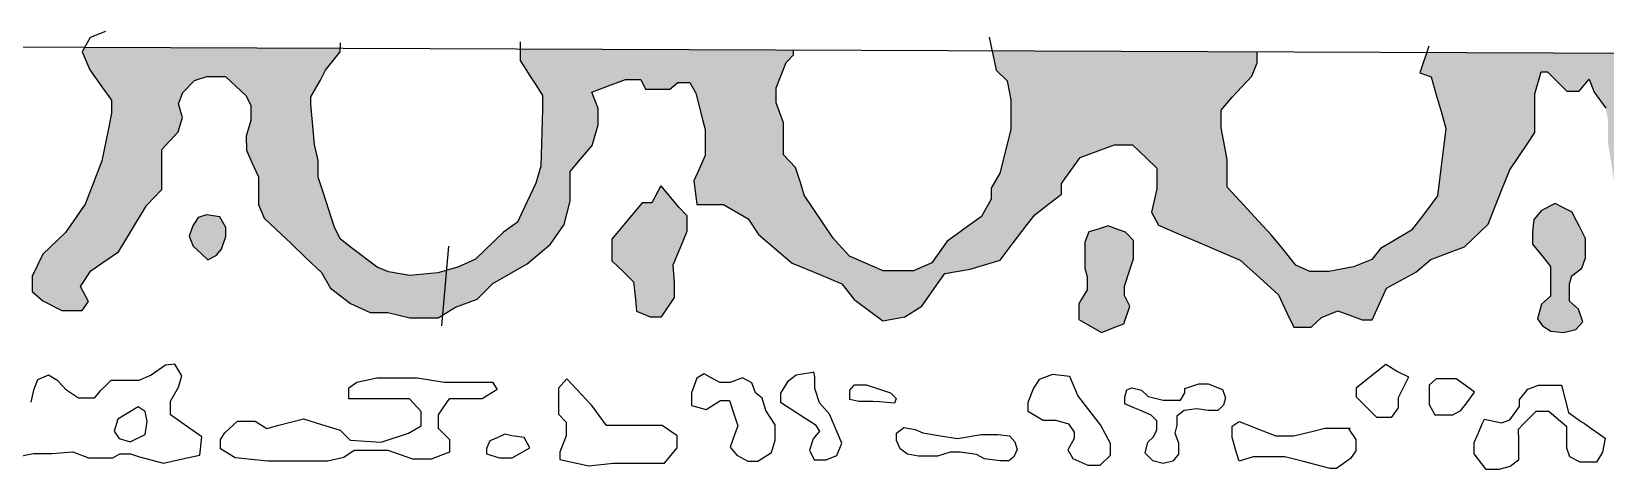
# Model space of a CAD drawing. Header units: inches. Extents: x 155 to 361, y 91 to 381.
# Drawn here: x 178.21 to 181.244, y 296.356 to 297.201 of the extents above; entities that cross this region are included whole.
import ezdxf

# ---------------------------------------------------------------- set-up
doc = ezdxf.new("R2010")
doc.units = ezdxf.units.IN
doc.header["$MEASUREMENT"] = 0
doc.layers.add('çziigi', color=10, linetype='Continuous')

msp = doc.modelspace()

# ---------------------------------------------------------------- hatches: boundary and pattern name
at = {"layer": 'çziigi'}
h = msp.add_hatch(color=256, dxfattribs=at)
h.dxf.hatch_style = 1
h.paths.add_polyline_path([(178.7672, 297.1069), (178.7767, 297.1263), (178.8052, 297.162), (178.8054, 297.1688), (178.3126, 297.1707), (178.3074, 297.1615), (178.3227, 297.1269), (178.3458, 297.0945), (178.3642, 297.0688), (178.3642, 297.0435), (178.3568, 297.0073), (178.3455, 296.9516), (178.3266, 296.9027), (178.3131, 296.8681), (178.2754, 296.8136), (178.2315, 296.7713), (178.2111, 296.729), (178.2111, 296.6994), (178.232, 296.6818), (178.2683, 296.6631), (178.3078, 296.6631), (178.3199, 296.6802), (178.3045, 296.7092), (178.3243, 296.7394), (178.3474, 296.7554), (178.3777, 296.7763), (178.4012, 296.8152), (178.4317, 296.8656), (178.4611, 296.8965), (178.4611, 296.9338), (178.4611, 296.9736), (178.4926, 297.0077), (178.5008, 297.0351), (178.4931, 297.0615), (178.5019, 297.0834), (178.5239, 297.1065), (178.5481, 297.1142), (178.5838, 297.1142), (178.6046, 297.095), (178.6233, 297.0774), (178.6327, 297.0587), (178.6327, 297.0291), (178.6239, 296.9989), (178.6244, 296.972), (178.6349, 296.9483), (178.6472, 296.9205), (178.6472, 296.8934), (178.6472, 296.8671), (178.6585, 296.8413), (178.6816, 296.8193), (178.7096, 296.7927), (178.7388, 296.7648), (178.7689, 296.7362), (178.7866, 296.7059), (178.8251, 296.6763), (178.8625, 296.6592), (178.8971, 296.6592), (178.9394, 296.6488), (178.9938, 296.6488), (179.0019, 296.6537), (179.0095, 296.7401), (178.9931, 296.7353), (178.9389, 296.7302), (178.8982, 296.7373), (178.8764, 296.7468), (178.827, 296.784), (178.8053, 296.8003), (178.7941, 296.8231), (178.7719, 296.8909), (178.7623, 296.9203), (178.7623, 296.9522), (178.7557, 296.983), (178.7486, 297.0611), (178.7486, 297.0753)])
h = msp.add_hatch(color=256, dxfattribs=at)
h.dxf.hatch_style = 1
h.paths.add_polyline_path([(179.6453, 297.0632), (179.6453, 297.0923), (179.655, 297.1168), (179.6647, 297.1413), (179.6787, 297.1557), (179.6788, 297.1655), (179.1518, 297.1675), (179.1518, 297.1453), (179.1708, 297.1153), (179.1831, 297.0959), (179.1947, 297.0775), (179.1947, 297.0504), (179.1918, 296.9411), (179.1823, 296.9087), (179.1546, 296.8498), (179.1468, 296.8331), (179.1198, 296.8142), (179.0659, 296.7622), (179.0315, 296.7464), (179.0095, 296.7401), (179.0019, 296.6537), (179.0273, 296.6691), (179.069, 296.685), (179.0993, 296.7152), (179.1655, 296.7532), (179.2105, 296.7906), (179.2369, 296.829), (179.2484, 296.874), (179.2484, 296.9311), (179.2682, 296.9547), (179.2904, 296.9812), (179.3023, 297.0209), (179.3023, 297.0522), (179.2902, 297.084), (179.3173, 297.0943), (179.355, 297.1086), (179.3842, 297.1086), (179.3935, 297.09), (179.4177, 297.09), (179.4402, 297.09), (179.4561, 297.1027), (179.4792, 297.1027), (179.4902, 297.0818), (179.5034, 297.0313), (179.5085, 297.0117), (179.5085, 296.983), (179.5085, 296.9616), (179.4968, 296.9358), (179.4866, 296.9132), (179.4902, 296.8831), (179.4921, 296.8671), (179.5155, 296.8671), (179.5441, 296.8671), (179.5914, 296.84), (179.6112, 296.8093), (179.6502, 296.7764), (179.6763, 296.7543), (179.7294, 296.7322), (179.7717, 296.7147), (179.7959, 296.6839), (179.8261, 296.6614), (179.8509, 296.6429), (179.8613, 296.6449), (179.8652, 296.7392), (179.8517, 296.7392), (179.8279, 296.7497), (179.787, 296.7678), (179.7656, 296.7909), (179.7549, 296.8026), (179.7365, 296.8302), (179.6995, 296.8856), (179.692, 296.9097), (179.6826, 296.9389), (179.6593, 296.963), (179.6593, 297.0247)])
h.paths.add_polyline_path([(180.5621, 297.1149), (180.5727, 297.1403), (180.5727, 297.162), (180.0612, 297.164), (180.0693, 297.1262), (180.0908, 297.1056), (180.0978, 297.069), (180.0978, 297.043), (180.0978, 297.0123), (180.0767, 296.928), (180.0599, 296.8988), (180.0599, 296.8774), (180.0413, 296.8444), (180.0144, 296.8249), (179.9922, 296.8089), (179.975, 296.7964), (179.9451, 296.7551), (179.91, 296.7392), (179.8832, 296.7392), (179.8652, 296.7392), (179.8613, 296.6449), (179.8932, 296.651), (179.9261, 296.6713), (179.9547, 296.7119), (179.9706, 296.7346), (180.0191, 296.7427), (180.0768, 296.7603), (180.1004, 296.791), (180.1294, 296.8287), (180.1439, 296.8476), (180.1708, 296.8685), (180.1951, 296.8874), (180.1951, 296.908), (180.2313, 296.9582), (180.2714, 296.973), (180.2975, 296.9827), (180.3324, 296.9827), (180.3594, 296.9566), (180.3794, 296.9372), (180.3794, 296.8978), (180.3687, 296.8523), (180.3826, 296.8274), (180.421, 296.8109), (180.4576, 296.7952), (180.5039, 296.7754), (180.54, 296.7599), (180.5776, 296.7258), (180.6135, 296.6932), (180.6299, 296.6586), (180.6431, 296.6307), (180.6766, 296.6307), (180.6964, 296.6493), (180.7111, 296.6554), (180.7276, 296.7415), (180.7107, 296.7384), (180.6741, 296.7384), (180.647, 296.7507), (180.6217, 296.7819), (180.6002, 296.8084), (180.5674, 296.8438), (180.5469, 296.8659), (180.5149, 296.9006), (180.5149, 296.9169), (180.5149, 296.954), (180.5031, 297.0154), (180.5031, 297.0496), (180.5243, 297.0743)])
h.paths.add_polyline_path([(181.1075, 297.0509), (181.1075, 297.0806), (181.1197, 297.123), (181.1323, 297.123), (181.1504, 297.1049), (181.1697, 297.0857), (181.1933, 297.0857), (181.2125, 297.1088), (181.2224, 297.084), (181.2444, 297.0533), (181.2488, 297.0297), (181.2488, 296.9858), (181.2651, 296.8842), (181.2907, 296.8447), (181.3079, 296.8181), (181.3242, 296.793), (181.3637, 296.774), (181.3916, 296.7606), (181.4362, 296.7209), (181.4662, 296.6942), (181.4774, 296.6602), (181.4896, 296.6424), (181.5258, 296.6291), (181.5587, 296.6291), (181.5966, 296.6291), (181.6118, 296.6295), (181.6141, 296.7239), (181.579, 296.7239), (181.5489, 296.7473), (181.537, 296.7567), (181.4796, 296.7717), (181.4555, 296.778), (181.4252, 296.8186), (181.4006, 296.8515), (181.3815, 296.877), (181.3815, 296.9216), (181.4008, 296.9797), (181.4008, 297.0125), (181.4008, 297.0378), (181.4008, 297.0688), (181.4008, 297.0969), (181.428, 297.1203), (181.4457, 297.1356), (181.4458, 297.1587), (180.8994, 297.1608), (180.8858, 297.121), (180.9076, 297.1136), (180.9177, 297.0786), (180.9269, 297.0465), (180.9363, 297.014), (180.9336, 296.9926), (180.9285, 296.9525), (180.9199, 296.8839), (180.9, 296.8574), (180.8877, 296.841), (180.8702, 296.8176), (180.8333, 296.7961), (180.8104, 296.7827), (180.7932, 296.7613), (180.7585, 296.7472), (180.7276, 296.7415), (180.7111, 296.6554), (180.7283, 296.6625), (180.7546, 296.6526), (180.7746, 296.6451), (180.7942, 296.6451), (180.8101, 296.6806), (180.8217, 296.7063), (180.8784, 296.7372), (180.9075, 296.7614), (180.9394, 296.7734), (180.972, 296.7858), (181.0179, 296.8294), (181.0444, 296.8961), (181.0595, 296.9343), (181.0927, 296.9839), (181.1075, 297.0061)])
h.paths.add_polyline_path([(181.98, 297.0238), (181.9912, 297.0881), (182.0157, 297.1148), (182.0413, 297.1276), (182.063, 297.1181), (182.0786, 297.0953), (182.1031, 297.0953), (182.1187, 297.0953), (182.1471, 297.1031), (182.1705, 297.0853), (182.1824, 297.0762), (182.1711, 297.0319), (182.1643, 297.0053), (182.1643, 296.9326), (182.1817, 296.892), (182.2064, 296.8345), (182.2318, 296.8057), (182.2608, 296.7896), (182.3189, 296.7572), (182.3675, 296.7301), (182.389, 296.7032), (182.4213, 296.6832), (182.414, 296.6559), (182.4109, 296.6442), (182.4559, 296.6123), (182.4915, 296.6123), (182.5216, 296.624), (182.5386, 296.6187), (182.5386, 296.7533), (182.5039, 296.7385), (182.4805, 296.7385), (182.4566, 296.7531), (182.4127, 296.7695), (182.3873, 296.779), (182.3595, 296.7975), (182.3285, 296.8402), (182.3191, 296.8671), (182.3147, 296.88), (182.299, 296.925), (182.2912, 296.9473), (182.2912, 296.9623), (182.315, 297.035), (182.3226, 297.0582), (182.3332, 297.0905), (182.3519, 297.1133), (182.3625, 297.1263), (182.3704, 297.136), (182.3705, 297.1552), (181.7751, 297.1574), (181.7723, 297.1318), (181.7857, 297.1303), (181.792, 297.1037), (181.8008, 297.0668), (181.8103, 297.0268), (181.8186, 296.9916), (181.8267, 296.9577), (181.8267, 296.9247), (181.8004, 296.8685), (181.79, 296.8461), (181.7629, 296.8122), (181.7472, 296.7926), (181.7288, 296.7696), (181.6765, 296.7455), (181.6193, 296.7239), (181.6141, 296.7239), (181.6118, 296.6295), (181.6383, 296.6302), (181.669, 296.6302), (181.6901, 296.6218), (181.733, 296.6524), (181.7514, 296.6803), (181.7798, 296.7031), (181.8035, 296.7221), (181.8709, 296.7656), (181.9176, 296.7958), (181.9394, 296.8296), (181.9665, 296.8718), (181.9665, 296.9298), (181.9665, 296.9665), (181.9665, 296.9993)])
h.paths.add_polyline_path([(183.2798, 297.1441), (183.2798, 297.1517), (182.643, 297.1541), (182.6385, 297.139), (182.6467, 297.1203), (182.659, 297.1052), (182.6687, 297.0931), (182.6811, 297.0778), (182.6973, 297.0578), (182.6973, 297.0485), (182.7151, 297.0485), (182.7268, 297.0485), (182.7543, 297.0485), (182.7759, 297.021), (182.7759, 297.0052), (182.7759, 296.9842), (182.7759, 296.9509), (182.7637, 296.9281), (182.7509, 296.9045), (182.7403, 296.9045), (182.7216, 296.8913), (182.7053, 296.8798), (182.6805, 296.8361), (182.6659, 296.8102), (182.6507, 296.7952), (182.6204, 296.7653), (182.6016, 296.759), (182.5624, 296.759), (182.5519, 296.759), (182.5386, 296.7533), (182.5386, 296.6187), (182.5467, 296.6162), (182.5695, 296.6162), (182.6152, 296.6462), (182.6079, 296.6752), (182.6079, 296.6963), (182.6319, 296.7108), (182.6676, 296.7324), (182.703, 296.7537), (182.7528, 296.7677), (182.7868, 296.8111), (182.8138, 296.8456), (182.8341, 296.8715), (182.857, 296.9459), (182.8724, 296.9958), (182.8564, 297.0249), (182.8754, 297.0769), (182.896, 297.0914), (182.9456, 297.0997), (182.9645, 297.092), (183.0163, 297.0797), (183.0375, 297.0586), (183.0553, 297.0124), (183.0553, 296.9884), (183.0553, 296.9389), (183.0447, 296.9206), (183.0447, 296.8827), (183.0677, 296.8362), (183.0933, 296.8173), (183.1172, 296.7822), (183.1495, 296.7538), (183.1997, 296.7127), (183.2129, 296.7018), (183.2392, 296.7018), (183.2392, 296.6692), (183.2247, 296.6537), (183.2083, 296.636), (183.226, 296.6195), (183.2984, 296.5988), (183.3491, 296.5988), (183.3786, 296.6133), (183.4232, 296.6027), (183.4434, 296.5979), (183.4733, 296.5832), (183.5056, 296.591), (183.5446, 296.6144), (183.5713, 296.6394), (183.5713, 296.6778), (183.5713, 296.7049), (183.6339, 296.7399), (183.66, 296.7546), (183.6987, 296.7763), (183.7247, 296.8078), (183.7634, 296.829), (183.7813, 296.8654), (183.7841, 296.9191), (183.7853, 296.9504), (183.8054, 297.0064), (183.8054, 297.0657), (183.8054, 297.0965), (183.8273, 297.111), (183.8631, 297.0965), (183.8805, 297.0791), (183.9006, 297.0439), (183.8883, 297.0131), (183.8828, 296.9995), (183.8783, 296.9882), (183.8709, 296.9697), (183.8782, 296.956), (183.8897, 296.9345), (183.9023, 296.9345), (183.9163, 296.9135), (183.9163, 296.8984), (183.9163, 296.8676), (183.9163, 296.8592), (183.9264, 296.8233), (183.9567, 296.8065), (183.9854, 296.7906), (183.9854, 296.7763), (184.0188, 296.7534), (184.049, 296.7327), (184.1034, 296.7327), (184.1342, 296.7327), (184.1992, 296.6984), (184.2183, 296.6788), (184.1987, 296.6598), (184.1729, 296.6519), (184.1729, 296.643), (184.1712, 296.6234), (184.1953, 296.6128), (184.2145, 296.6043), (184.2345, 296.6043), (184.3415, 296.6017), (184.3866, 296.6017), (184.3866, 296.6396), (184.3866, 296.6595), (184.4128, 296.6802), (184.4351, 296.6979), (184.4597, 296.7181), (184.5103, 296.7406), (184.5274, 296.7406), (184.5699, 296.7406), (184.5952, 296.7623), (184.6209, 296.7843), (184.6638, 296.8029), (184.6965, 296.7849), (184.6965, 296.7479), (184.7109, 296.7163), (184.7229, 296.6902), (184.7479, 296.6902), (184.7705, 296.7037), (184.7895, 296.7488), (184.7996, 296.7728), (184.8093, 296.796), (184.8277, 296.7883), (184.8426, 296.7821), (184.8723, 296.7696), (184.8933, 296.7416), (184.9056, 296.7251), (184.9223, 296.7029), (184.9493, 296.7029), (184.9809, 296.7029), (185.0026, 296.7154), (185.0269, 296.7641), (185.0269, 296.8002), (184.9899, 296.839), (184.9628, 296.8598), (184.9232, 296.972), (184.9061, 297.0206), (184.9, 297.0377), (184.9, 297.0821), (184.9259, 297.1065), (184.9383, 297.1182), (184.9383, 297.1453), (184.4838, 297.1471), (184.4737, 297.1265), (184.4865, 297.0882), (184.5121, 297.0663), (184.5121, 297.0317), (184.5121, 297.0043), (184.5121, 296.9687), (184.5604, 296.9523), (184.5604, 297.0198), (184.5604, 297.0627), (184.5778, 297.0627), (184.5997, 297.0627), (184.6079, 297.0189), (184.6139, 296.987), (184.6187, 296.9612), (184.6187, 296.9058), (184.6024, 296.8784), (184.5905, 296.8584), (184.555, 296.8401), (184.5212, 296.8227), (184.4877, 296.8055), (184.4258, 296.7737), (184.4018, 296.7613), (184.3724, 296.7389), (184.3231, 296.7389), (184.2866, 296.7389), (184.2501, 296.7389), (184.2282, 296.7389), (184.2072, 296.7389), (184.1497, 296.7635), (184.1291, 296.7724), (184.0811, 296.7929), (184.0621, 296.842), (184.0533, 296.8647), (184.0372, 296.9062), (184.0275, 296.9312), (184.0275, 296.9614), (184.0275, 296.9915), (184.0566, 297.0162), (184.0833, 297.0387), (184.1059, 297.0864), (184.1239, 297.1242), (184.1406, 297.1242), (184.1483, 297.1484), (183.5337, 297.1507), (183.549, 297.1245), (183.5738, 297.1026), (183.5866, 297.0766), (183.6002, 297.0487), (183.6002, 297.0089), (183.6085, 296.9696), (183.6085, 296.9396), (183.6085, 296.902), (183.6085, 296.8585), (183.6085, 296.8348), (183.6184, 296.8342), (183.6199, 296.8595), (183.6467, 296.8868), (183.656, 296.9105), (183.656, 296.9353), (183.656, 296.9712), (183.6456, 296.992), (183.6386, 297.0343), (183.6386, 297.0678), (183.645, 297.0909), (183.649, 297.1055), (183.6629, 297.1055), (183.6751, 297.1175), (183.6912, 297.1013), (183.7056, 297.0867), (183.7056, 297.0725), (183.7138, 297.047), (183.7138, 297.0089), (183.7237, 296.9487), (183.7237, 296.9152), (183.7144, 296.8747), (183.7106, 296.8581), (183.7065, 296.8401), (183.6652, 296.7878), (183.649, 296.7797), (183.6293, 296.7699), (183.6155, 296.7699), (183.6155, 296.778), (183.6045, 296.778), (183.5906, 296.778), (183.5831, 296.778), (183.5674, 296.7641), (183.5586, 296.7563), (183.5448, 296.744), (183.5322, 296.7208), (183.5276, 296.7125), (183.4974, 296.7125), (183.4384, 296.7125), (183.4136, 296.7125), (183.3679, 296.7208), (183.3462, 296.7247), (183.3216, 296.7433), (183.2869, 296.7433), (183.2759, 296.7566), (183.2586, 296.7775), (183.2238, 296.8196), (183.2238, 296.8479), (183.2238, 296.8898), (183.211, 296.9169), (183.2045, 296.9307), (183.1958, 296.9266), (183.1958, 296.8915), (183.1958, 296.8609), (183.1958, 296.8464), (183.1958, 296.8331), (183.1705, 296.8239), (183.1508, 296.8348), (183.1352, 296.8609), (183.1271, 296.8927), (183.1215, 296.9147), (183.1215, 296.9429), (183.1334, 296.9817), (183.1271, 297.014), (183.1271, 297.0366), (183.1491, 297.0822), (183.1664, 297.099), (183.1791, 297.0903), (183.1791, 297.0568), (183.1791, 297.0435), (183.1791, 297.0083), (183.1791, 296.9903), (183.1982, 296.9903), (183.215, 297.0146), (183.215, 297.0406), (183.215, 297.0655), (183.2237, 297.0834), (183.2798, 297.121)])
h.paths.add_polyline_path([(184.6685, 296.895), (184.6772, 296.9163), (184.6836, 296.9319), (184.6854, 296.9547), (184.6978, 296.9829), (184.7091, 297.0088), (184.7166, 296.9836), (184.7194, 296.967), (184.7241, 296.9388), (184.7241, 296.9243), (184.7241, 296.9044), (184.7241, 296.8907), (184.7329, 296.8743), (184.7407, 296.8598), (184.7407, 296.8445), (184.7347, 296.8321), (184.7201, 296.8197), (184.7081, 296.8197), (184.6885, 296.8293), (184.6685, 296.8652), (184.6685, 296.8744)], flags=16)
h = msp.add_hatch(color=256, dxfattribs=at)
h.dxf.hatch_style = 1
h.paths.add_polyline_path([(182.1079, 296.7815), (182.0897, 296.7966), (182.0798, 296.8049), (182.0687, 296.814), (182.0641, 296.8294), (182.0586, 296.8277), (182.0408, 296.8224), (182.0285, 296.8187), (182.0285, 296.7971), (182.0285, 296.7793), (182.0355, 296.7598), (182.0447, 296.734), (182.0555, 296.7251), (182.0466, 296.6972), (182.0395, 296.6852), (182.0305, 296.67), (182.0209, 296.6538), (182.0347, 296.6457), (182.0562, 296.6329), (182.0741, 296.6329), (182.1061, 296.6372), (182.1168, 296.6514), (182.1239, 296.6767), (182.1106, 296.6901), (182.1106, 296.7043), (182.1106, 296.7367), (182.1164, 296.762)])
h.paths.add_polyline_path([(181.2053, 296.8019), (181.1935, 296.825), (181.1837, 296.8444), (181.1796, 296.8524), (181.1616, 296.8618), (181.147, 296.8693), (181.1205, 296.8557), (181.1061, 296.8382), (181.103, 296.8146), (181.103, 296.791), (181.1236, 296.7656), (181.138, 296.7478), (181.138, 296.718), (181.138, 296.6907), (181.1205, 296.675), (181.1126, 296.6466), (181.1222, 296.6335), (181.1384, 296.6234), (181.1629, 296.6204), (181.1865, 296.6265), (181.2001, 296.6409), (181.1918, 296.6654), (181.1743, 296.6807), (181.1743, 296.6929), (181.1743, 296.7143), (181.1791, 296.7296), (181.1983, 296.7449), (181.2053, 296.7646)])
h.paths.add_polyline_path([(180.3342, 296.7626), (180.3342, 296.7803), (180.3342, 296.798), (180.319, 296.8141), (180.2986, 296.821), (180.2851, 296.8262), (180.266, 296.8201), (180.2482, 296.8145), (180.24, 296.795), (180.24, 296.7681), (180.24, 296.7443), (180.2448, 296.7282), (180.2448, 296.7031), (180.2339, 296.6845), (180.2289, 296.6758), (180.2289, 296.6459), (180.2513, 296.6329), (180.2722, 296.6207), (180.3033, 296.6329), (180.3152, 296.6375), (180.3272, 296.6715), (180.3168, 296.6918), (180.3168, 296.7096), (180.3272, 296.7412)])
h.paths.add_polyline_path([(179.4655, 296.7957), (179.4739, 296.8159), (179.4739, 296.8457), (179.4579, 296.8621), (179.4231, 296.9036), (179.4056, 296.8708), (179.3871, 296.8708), (179.3534, 296.8305), (179.3284, 296.8007), (179.3284, 296.7827), (179.3284, 296.7587), (179.3501, 296.7381), (179.3706, 296.7185), (179.374, 296.6848), (179.3764, 296.6616), (179.4024, 296.651), (179.4241, 296.651), (179.4492, 296.688), (179.4492, 296.7163), (179.447, 296.7511)])
h.paths.add_polyline_path([(178.5843, 296.8056), (178.5843, 296.8231), (178.5728, 296.8435), (178.5473, 296.8473), (178.5315, 296.8422), (178.5209, 296.826), (178.5141, 296.8065), (178.5213, 296.7873), (178.5375, 296.7725), (178.55, 296.7609), (178.566, 296.7691), (178.5762, 296.7814)])

# ---------------------------------------------------------------- linework, layer by layer
for p, q in [((178.3233, 297.1895), (178.3074, 297.1615)), ((178.3524, 297.2011), (178.3233, 297.1895)), ((180.0556, 297.1898), (180.0693, 297.1262)), ((176.5603, 297.1774), (185.4818, 297.1433)), ((178.3074, 297.1615), (178.3227, 297.1269)), ((178.7767, 297.1263), (178.8052, 297.162)), ((178.8052, 297.162), (178.8058, 297.1791)), ((179.1518, 297.1813), (179.1518, 297.1453)), ((179.6787, 297.1557), (179.6788, 297.1655)), ((180.5727, 297.1403), (180.5727, 297.162)), ((180.9035, 297.1728), (180.8858, 297.121)), ((178.3227, 297.1269), (178.3458, 297.0945)), ((178.7672, 297.1069), (178.7767, 297.1263)), ((179.1518, 297.1453), (179.1708, 297.1153)), ((179.655, 297.1168), (179.6647, 297.1413)), ((179.6647, 297.1413), (179.6787, 297.1557)), ((180.0693, 297.1262), (180.0908, 297.1056)), ((180.5621, 297.1149), (180.5727, 297.1403)), ((178.5019, 297.0834), (178.5239, 297.1065)), ((178.5239, 297.1065), (178.5481, 297.1142)), ((178.5481, 297.1142), (178.5838, 297.1142)), ((178.5838, 297.1142), (178.6046, 297.095)), ((178.7486, 297.0753), (178.7672, 297.1069)), ((179.1708, 297.1153), (179.1831, 297.0959)), ((179.1831, 297.0959), (179.1947, 297.0775)), ((179.3173, 297.0943), (179.355, 297.1086)), ((179.355, 297.1086), (179.3842, 297.1086)), ((179.3842, 297.1086), (179.3935, 297.09)), ((179.4402, 297.09), (179.4561, 297.1027)), ((179.4561, 297.1027), (179.4792, 297.1027)), ((179.4792, 297.1027), (179.4902, 297.0818)), ((179.6453, 297.0923), (179.655, 297.1168)), ((180.0908, 297.1056), (180.0978, 297.069)), ((180.5243, 297.0743), (180.5621, 297.1149)), ((180.8858, 297.121), (180.9076, 297.1136)), ((180.9076, 297.1136), (180.9177, 297.0786)), ((181.1075, 297.0806), (181.1197, 297.123)), ((181.1197, 297.123), (181.1323, 297.123)), ((181.1323, 297.123), (181.1504, 297.1049)), ((181.1504, 297.1049), (181.1697, 297.0857)), ((181.1933, 297.0857), (181.2125, 297.1088)), ((181.2125, 297.1088), (181.2224, 297.084)), ((178.3458, 297.0945), (178.3642, 297.0688)), ((178.3642, 297.0688), (178.3642, 297.0435)), ((178.4931, 297.0615), (178.5019, 297.0834)), ((178.6046, 297.095), (178.6233, 297.0774)), ((178.6233, 297.0774), (178.6327, 297.0587)), ((178.7486, 297.0611), (178.7486, 297.0753)), ((179.1947, 297.0775), (179.1947, 297.0504)), ((179.2902, 297.084), (179.3173, 297.0943)), ((179.3023, 297.0522), (179.2902, 297.084)), ((179.3935, 297.09), (179.4177, 297.09)), ((179.4177, 297.09), (179.4402, 297.09)), ((179.4902, 297.0818), (179.5034, 297.0313)), ((179.6453, 297.0632), (179.6453, 297.0923)), ((180.0978, 297.069), (180.0978, 297.043)), ((180.5031, 297.0496), (180.5243, 297.0743)), ((180.9177, 297.0786), (180.9269, 297.0465)), ((181.1075, 297.0509), (181.1075, 297.0806)), ((181.1697, 297.0857), (181.1933, 297.0857)), ((181.2224, 297.084), (181.2444, 297.0533)), ((178.3642, 297.0435), (178.3568, 297.0073)), ((178.4926, 297.0077), (178.5008, 297.0351)), ((178.5008, 297.0351), (178.4931, 297.0615)), ((178.6327, 297.0587), (178.6327, 297.0291)), ((178.7557, 296.983), (178.7486, 297.0611)), ((179.1947, 297.0504), (179.1918, 296.9411)), ((179.3023, 297.0209), (179.3023, 297.0522)), ((179.6593, 297.0247), (179.6453, 297.0632)), ((179.6453, 297.0632), (179.6453, 297.0632)), ((180.0978, 297.043), (180.0978, 297.0123)), ((180.5031, 297.0154), (180.5031, 297.0496)), ((180.9269, 297.0465), (180.9363, 297.014)), ((181.1075, 297.0061), (181.1075, 297.0509)), ((178.3568, 297.0073), (178.3455, 296.9516)), ((178.4611, 296.9736), (178.4926, 297.0077)), ((178.6327, 297.0291), (178.6239, 296.9989)), ((179.2904, 296.9812), (179.3023, 297.0209)), ((179.5034, 297.0313), (179.5085, 297.0117)), ((179.5085, 297.0117), (179.5085, 296.983)), ((179.6593, 296.963), (179.6593, 297.0247)), ((180.0978, 297.0123), (180.0767, 296.928)), ((180.5149, 296.954), (180.5031, 297.0154)), ((180.9363, 297.014), (180.9336, 296.9926)), ((181.0927, 296.9839), (181.1075, 297.0061)), ((178.6239, 296.9989), (178.6244, 296.972)), ((178.7623, 296.9522), (178.7557, 296.983)), ((179.2682, 296.9547), (179.2904, 296.9812)), ((179.5085, 296.983), (179.5085, 296.9616)), ((180.2714, 296.973), (180.2975, 296.9827)), ((180.2975, 296.9827), (180.3324, 296.9827)), ((180.3324, 296.9827), (180.3594, 296.9566)), ((180.9336, 296.9926), (180.9285, 296.9525)), ((181.0595, 296.9343), (181.0927, 296.9839)), ((178.3455, 296.9516), (178.3266, 296.9027)), ((178.4611, 296.9338), (178.4611, 296.9736)), ((178.6244, 296.972), (178.6349, 296.9483)), ((178.6349, 296.9483), (178.6472, 296.9205)), ((178.7623, 296.9203), (178.7623, 296.9522)), ((179.2484, 296.9311), (179.2682, 296.9547)), ((179.5085, 296.9616), (179.4968, 296.9358)), ((179.6826, 296.9389), (179.6593, 296.963)), ((180.1951, 296.908), (180.2313, 296.9582)), ((180.2313, 296.9582), (180.2714, 296.973)), ((180.3594, 296.9566), (180.3794, 296.9372)), ((180.5149, 296.9169), (180.5149, 296.954)), ((180.9285, 296.9525), (180.9199, 296.8839)), ((178.4611, 296.8965), (178.4611, 296.9338)), ((178.6472, 296.9205), (178.6472, 296.8934)), ((178.7719, 296.8909), (178.7623, 296.9203)), ((179.1918, 296.9411), (179.1823, 296.9087)), ((179.2484, 296.874), (179.2484, 296.9311)), ((179.4968, 296.9358), (179.4866, 296.9132)), ((179.692, 296.9097), (179.6826, 296.9389)), ((180.0767, 296.928), (180.0599, 296.8988)), ((180.3794, 296.9372), (180.3794, 296.8978)), ((180.5149, 296.9006), (180.5149, 296.9169)), ((181.0444, 296.8961), (181.0595, 296.9343)), ((178.3266, 296.9027), (178.3131, 296.8681)), ((178.4317, 296.8656), (178.4611, 296.8965)), ((178.6472, 296.8934), (178.6472, 296.8671)), ((178.7941, 296.8231), (178.7719, 296.8909)), ((179.1823, 296.9087), (179.1546, 296.8498)), ((179.423, 296.9034), (179.4056, 296.8708)), ((179.4579, 296.8621), (179.4235, 296.9031)), ((179.4866, 296.9132), (179.4902, 296.8831)), ((179.6995, 296.8856), (179.692, 296.9097)), ((179.7365, 296.8302), (179.6995, 296.8856)), ((180.0599, 296.8988), (180.0599, 296.8774)), ((180.1708, 296.8685), (180.1951, 296.8874)), ((180.1951, 296.8874), (180.1951, 296.908)), ((180.3794, 296.8978), (180.3687, 296.8523)), ((180.5469, 296.8659), (180.5149, 296.9006)), ((180.9199, 296.8839), (180.9, 296.8574)), ((181.0179, 296.8294), (181.0444, 296.8961)), ((178.3131, 296.8681), (178.2754, 296.8136)), ((178.4012, 296.8152), (178.4317, 296.8656)), ((178.6472, 296.8671), (178.6585, 296.8413)), ((179.2369, 296.829), (179.2484, 296.874)), ((179.3871, 296.8708), (179.3534, 296.8305)), ((179.4056, 296.8708), (179.3871, 296.8708)), ((179.4739, 296.8457), (179.4579, 296.8621)), ((179.4902, 296.8831), (179.4921, 296.8671)), ((179.4921, 296.8671), (179.5155, 296.8671)), ((179.5155, 296.8671), (179.5441, 296.8671)), ((179.5441, 296.8671), (179.5914, 296.84)), ((180.0599, 296.8774), (180.0413, 296.8444)), ((180.1439, 296.8476), (180.1708, 296.8685)), ((180.5674, 296.8438), (180.5469, 296.8659)), ((180.9, 296.8574), (180.8877, 296.841)), ((181.1205, 296.8557), (181.1061, 296.8382)), ((181.147, 296.8693), (181.1205, 296.8557)), ((181.1616, 296.8618), (181.147, 296.8693)), ((181.1796, 296.8524), (181.1616, 296.8618)), ((178.5209, 296.826), (178.5141, 296.8065)), ((178.5315, 296.8422), (178.5209, 296.826)), ((178.5473, 296.8473), (178.5315, 296.8422)), ((178.5728, 296.8435), (178.5473, 296.8473)), ((178.5843, 296.8231), (178.5728, 296.8435)), ((178.5843, 296.8056), (178.5843, 296.8231)), ((178.6585, 296.8413), (178.6816, 296.8193)), ((178.8053, 296.8003), (178.7941, 296.8231)), ((179.1468, 296.8331), (179.1198, 296.8142)), ((179.1546, 296.8498), (179.1468, 296.8331)), ((179.2105, 296.7906), (179.2369, 296.829)), ((179.3534, 296.8305), (179.3284, 296.8007)), ((179.4739, 296.8159), (179.4739, 296.8457)), ((179.5914, 296.84), (179.6112, 296.8093)), ((179.7549, 296.8026), (179.7365, 296.8302)), ((180.0144, 296.8249), (179.9922, 296.8089)), ((180.0413, 296.8444), (180.0144, 296.8249)), ((180.1004, 296.791), (180.1294, 296.8287)), ((180.1294, 296.8287), (180.1439, 296.8476)), ((180.2851, 296.8262), (180.266, 296.8201)), ((180.2986, 296.821), (180.2851, 296.8262)), ((180.3687, 296.8523), (180.3826, 296.8274)), ((180.3826, 296.8274), (180.421, 296.8109)), ((180.6002, 296.8084), (180.5674, 296.8438)), ((180.8877, 296.841), (180.8702, 296.8176)), ((180.972, 296.7858), (181.0179, 296.8294)), ((181.1061, 296.8382), (181.103, 296.8146)), ((181.1837, 296.8444), (181.1796, 296.8524)), ((181.1935, 296.825), (181.1837, 296.8444)), ((181.2053, 296.8019), (181.1935, 296.825)), ((178.2754, 296.8136), (178.2315, 296.7713)), ((178.3777, 296.7763), (178.4012, 296.8152)), ((178.5141, 296.8065), (178.5213, 296.7873)), ((178.5762, 296.7814), (178.5843, 296.8056)), ((178.6816, 296.8193), (178.7096, 296.7927)), ((178.7096, 296.7927), (178.7388, 296.7648)), ((178.827, 296.784), (178.8053, 296.8003)), ((179.1198, 296.8142), (179.0659, 296.7622)), ((179.3284, 296.8007), (179.3284, 296.7827)), ((179.447, 296.7511), (179.4655, 296.7957)), ((179.4655, 296.7957), (179.4739, 296.8159)), ((179.6112, 296.8093), (179.6502, 296.7764)), ((179.7656, 296.7909), (179.7549, 296.8026)), ((179.975, 296.7964), (179.9451, 296.7551)), ((179.9922, 296.8089), (179.975, 296.7964)), ((180.2482, 296.8145), (180.24, 296.795)), ((180.24, 296.795), (180.24, 296.7681)), ((180.266, 296.8201), (180.2482, 296.8145)), ((180.319, 296.8141), (180.2986, 296.821)), ((180.3342, 296.798), (180.319, 296.8141)), ((180.3342, 296.7803), (180.3342, 296.798)), ((180.421, 296.8109), (180.4576, 296.7952)), ((180.4576, 296.7952), (180.5039, 296.7754)), ((180.6217, 296.7819), (180.6002, 296.8084)), ((180.8333, 296.7961), (180.8104, 296.7827)), ((180.8702, 296.8176), (180.8333, 296.7961)), ((181.103, 296.8146), (181.103, 296.791)), ((181.2053, 296.7646), (181.2053, 296.8019)), ((178.2315, 296.7713), (178.2111, 296.729)), ((178.3474, 296.7554), (178.3777, 296.7763)), ((178.5213, 296.7873), (178.5375, 296.7725)), ((178.5375, 296.7725), (178.55, 296.7609)), ((178.55, 296.7609), (178.566, 296.7691)), ((178.566, 296.7691), (178.5762, 296.7814)), ((178.7388, 296.7648), (178.7689, 296.7362)), ((178.8764, 296.7468), (178.827, 296.784)), ((179.0138, 296.7873), (179, 296.6332)), ((179.0659, 296.7622), (179.0315, 296.7464)), ((179.1655, 296.7532), (179.2105, 296.7906)), ((179.3284, 296.7827), (179.3284, 296.7587)), ((179.6502, 296.7764), (179.6763, 296.7543)), ((179.787, 296.7678), (179.7656, 296.7909)), ((179.8279, 296.7497), (179.787, 296.7678)), ((180.0768, 296.7603), (180.1004, 296.791)), ((180.24, 296.7681), (180.24, 296.7443)), ((180.3272, 296.7412), (180.3342, 296.7626)), ((180.3342, 296.7626), (180.3342, 296.7803)), ((180.5039, 296.7754), (180.54, 296.7599)), ((180.647, 296.7507), (180.6217, 296.7819)), ((180.8104, 296.7827), (180.7932, 296.7613)), ((180.9075, 296.7614), (180.9394, 296.7734)), ((180.9394, 296.7734), (180.972, 296.7858)), ((181.103, 296.791), (181.1236, 296.7656)), ((181.1236, 296.7656), (181.138, 296.7478)), ((181.1983, 296.7449), (181.2053, 296.7646)), ((178.3045, 296.7092), (178.3243, 296.7394)), ((178.3243, 296.7394), (178.3474, 296.7554)), ((178.7689, 296.7362), (178.7866, 296.7059)), ((178.8982, 296.7373), (178.8764, 296.7468)), ((178.9389, 296.7302), (178.8982, 296.7373)), ((178.9931, 296.7353), (178.9389, 296.7302)), ((179.0315, 296.7464), (178.9931, 296.7353)), ((179.0993, 296.7152), (179.1655, 296.7532)), ((179.3284, 296.7587), (179.3501, 296.7381)), ((179.3501, 296.7381), (179.3706, 296.7185)), ((179.4492, 296.7163), (179.447, 296.7511)), ((179.6763, 296.7543), (179.7294, 296.7322)), ((179.7294, 296.7322), (179.7717, 296.7147)), ((179.8517, 296.7392), (179.8279, 296.7497)), ((179.8832, 296.7392), (179.8517, 296.7392)), ((179.91, 296.7392), (179.8832, 296.7392)), ((179.9451, 296.7551), (179.91, 296.7392)), ((179.9547, 296.7119), (179.9706, 296.7346)), ((179.9706, 296.7346), (180.0191, 296.7427)), ((180.0191, 296.7427), (180.0768, 296.7603)), ((180.24, 296.7443), (180.2448, 296.7282)), ((180.3168, 296.7096), (180.3272, 296.7412)), ((180.54, 296.7599), (180.5776, 296.7258)), ((180.6741, 296.7384), (180.647, 296.7507)), ((180.7107, 296.7384), (180.6741, 296.7384)), ((180.7585, 296.7472), (180.7107, 296.7384)), ((180.7932, 296.7613), (180.7585, 296.7472)), ((180.8217, 296.7063), (180.8784, 296.7372)), ((180.8784, 296.7372), (180.9075, 296.7614)), ((181.138, 296.7478), (181.138, 296.718)), ((181.1791, 296.7296), (181.1983, 296.7449)), ((178.2111, 296.729), (178.2111, 296.6994)), ((178.3199, 296.6802), (178.3045, 296.7092)), ((178.7866, 296.7059), (178.8251, 296.6763)), ((179.069, 296.685), (179.0993, 296.7152)), ((179.3706, 296.7185), (179.374, 296.6848)), ((179.4492, 296.688), (179.4492, 296.7163)), ((179.7717, 296.7147), (179.7959, 296.6839)), ((179.9261, 296.6713), (179.9547, 296.7119)), ((180.2448, 296.7031), (180.2339, 296.6845)), ((180.2448, 296.7282), (180.2448, 296.7031)), ((180.3168, 296.6918), (180.3168, 296.7096)), ((180.5776, 296.7258), (180.6135, 296.6932)), ((180.8101, 296.6806), (180.8217, 296.7063)), ((181.138, 296.718), (181.138, 296.6907)), ((181.1743, 296.7143), (181.1791, 296.7296)), ((181.1743, 296.6929), (181.1743, 296.7143)), ((178.2111, 296.6994), (178.232, 296.6818)), ((178.232, 296.6818), (178.2683, 296.6631)), ((178.3078, 296.6631), (178.3199, 296.6802)), ((178.8251, 296.6763), (178.8625, 296.6592)), ((179.0273, 296.6691), (179.069, 296.685)), ((179.374, 296.6848), (179.3764, 296.6616)), ((179.4241, 296.651), (179.4492, 296.688)), ((179.7959, 296.6839), (179.8261, 296.6614)), ((179.8932, 296.651), (179.9261, 296.6713)), ((180.2339, 296.6845), (180.2289, 296.6758)), ((180.2289, 296.6758), (180.2289, 296.6459)), ((180.3152, 296.6375), (180.3272, 296.6715)), ((180.3272, 296.6715), (180.3168, 296.6918)), ((180.6135, 296.6932), (180.6299, 296.6586)), ((180.7942, 296.6451), (180.8101, 296.6806)), ((181.1205, 296.675), (181.1126, 296.6466)), ((181.138, 296.6907), (181.1205, 296.675)), ((181.1743, 296.6807), (181.1743, 296.6929)), ((181.1918, 296.6654), (181.1743, 296.6807)), ((178.2683, 296.6631), (178.3078, 296.6631)), ((178.8625, 296.6592), (178.8971, 296.6592)), ((178.8971, 296.6592), (178.9394, 296.6488)), ((178.9394, 296.6488), (178.9938, 296.6488)), ((178.9938, 296.6488), (179.0273, 296.6691)), ((179.3764, 296.6616), (179.4024, 296.651)), ((179.4024, 296.651), (179.4241, 296.651)), ((179.8261, 296.6614), (179.8509, 296.6429)), ((179.8509, 296.6429), (179.8932, 296.651)), ((180.2289, 296.6459), (180.2513, 296.6329)), ((180.6299, 296.6586), (180.6431, 296.6307)), ((180.6766, 296.6307), (180.6964, 296.6493)), ((180.6964, 296.6493), (180.7283, 296.6625)), ((180.7283, 296.6625), (180.7546, 296.6526)), ((180.7546, 296.6526), (180.7746, 296.6451)), ((180.7746, 296.6451), (180.7942, 296.6451)), ((181.1126, 296.6466), (181.1222, 296.6335)), ((181.1865, 296.6265), (181.2001, 296.6409)), ((181.2001, 296.6409), (181.1918, 296.6654)), ((180.2513, 296.6329), (180.2722, 296.6207)), ((180.2722, 296.6207), (180.3033, 296.6329)), ((180.3033, 296.6329), (180.3152, 296.6375)), ((180.6431, 296.6307), (180.6766, 296.6307)), ((181.1222, 296.6335), (181.1384, 296.6234)), ((181.1384, 296.6234), (181.1629, 296.6204)), ((181.1629, 296.6204), (181.1865, 296.6265)), ((178.4681, 296.5576), (178.4409, 296.5383)), ((178.4862, 296.5592), (178.4681, 296.5576)), ((178.5, 296.537), (178.4862, 296.5592)), ((180.7988, 296.5423), (180.8202, 296.5594)), ((180.8202, 296.5594), (180.8429, 296.5455)), ((178.2213, 296.5292), (178.2137, 296.5093)), ((178.2427, 296.5381), (178.2213, 296.5292)), ((178.261, 296.5271), (178.2427, 296.5381)), ((178.2772, 296.5091), (178.261, 296.5271)), ((178.363, 296.5281), (178.3505, 296.5159)), ((178.3923, 296.5281), (178.363, 296.5281)), ((178.4166, 296.5281), (178.3923, 296.5281)), ((178.4409, 296.5383), (178.4166, 296.5281)), ((178.4932, 296.5153), (178.5, 296.537)), ((178.8218, 296.5139), (178.8371, 296.5246)), ((178.8371, 296.5246), (178.8756, 296.5329)), ((178.8756, 296.5329), (178.9252, 296.5329)), ((178.9252, 296.5329), (178.9542, 296.5329)), ((178.9542, 296.5329), (179.0054, 296.5246)), ((179.0054, 296.5246), (179.0381, 296.5246)), ((179.0381, 296.5246), (179.0985, 296.5246)), ((179.0985, 296.5246), (179.1073, 296.5104)), ((179.2419, 296.5311), (179.2255, 296.5135)), ((179.2903, 296.4795), (179.2419, 296.5311)), ((179.4925, 296.5324), (179.4823, 296.504)), ((179.5063, 296.5406), (179.4925, 296.5324)), ((179.5214, 296.5324), (179.5063, 296.5406)), ((179.5368, 296.5239), (179.5214, 296.5324)), ((179.5568, 296.5239), (179.5368, 296.5239)), ((179.5804, 296.5329), (179.5568, 296.5239)), ((179.5983, 296.5235), (179.5804, 296.5329)), ((179.6056, 296.504), (179.5983, 296.5235)), ((179.6672, 296.5257), (179.6535, 296.5035)), ((179.6838, 296.5382), (179.6672, 296.5257)), ((179.7161, 296.5435), (179.6838, 296.5382)), ((179.7182, 296.5438), (179.7161, 296.5435)), ((179.7197, 296.5349), (179.7182, 296.5438)), ((179.7197, 296.5123), (179.7197, 296.5349)), ((179.7874, 296.5092), (179.7964, 296.5197)), ((179.7964, 296.5197), (179.819, 296.5197)), ((179.819, 296.5197), (179.8408, 296.5125)), ((180.1524, 296.5298), (180.1412, 296.5131)), ((180.1782, 296.5393), (180.1524, 296.5298)), ((180.2111, 296.5358), (180.1782, 296.5393)), ((180.2265, 296.4988), (180.2111, 296.5358)), ((180.4333, 296.5126), (180.4598, 296.5218)), ((180.4598, 296.5218), (180.4781, 296.5218)), ((180.4781, 296.5218), (180.5054, 296.5109)), ((180.7637, 296.5144), (180.7988, 296.5423)), ((180.8429, 296.5455), (180.8643, 296.5348)), ((180.864, 296.5343), (180.8441, 296.4945)), ((180.8643, 296.5348), (180.8643, 296.5348)), ((180.9175, 296.5311), (180.9039, 296.5187)), ((180.9561, 296.5311), (180.9175, 296.5311)), ((180.9828, 296.5119), (180.9561, 296.5311)), ((178.2137, 296.5093), (178.2087, 296.4861)), ((178.3005, 296.4937), (178.2772, 296.5091)), ((178.3308, 296.4937), (178.3005, 296.4937)), ((178.3416, 296.5072), (178.3308, 296.4937)), ((178.3505, 296.5159), (178.3416, 296.5072)), ((178.478, 296.4881), (178.4932, 296.5153)), ((178.8218, 296.4928), (178.8218, 296.5139)), ((178.8532, 296.4928), (178.8218, 296.4928)), ((178.9049, 296.4928), (178.8532, 296.4928)), ((178.9384, 296.4928), (178.9049, 296.4928)), ((178.9608, 296.468), (178.9384, 296.4928)), ((179.0151, 296.4929), (179.0044, 296.4771)), ((179.0523, 296.4929), (179.0151, 296.4929)), ((179.0788, 296.4929), (179.0523, 296.4929)), ((179.1036, 296.5081), (179.0788, 296.4929)), ((179.1073, 296.5104), (179.1036, 296.5081)), ((179.2255, 296.5135), (179.2255, 296.4925)), ((179.2255, 296.4925), (179.2255, 296.4631)), ((179.4823, 296.504), (179.4823, 296.48)), ((179.5104, 296.4723), (179.5381, 296.4897)), ((179.5381, 296.4897), (179.5556, 296.4897)), ((179.5556, 296.4897), (179.5645, 296.4617)), ((179.6182, 296.4938), (179.6056, 296.504)), ((179.6252, 296.4698), (179.6182, 296.4938)), ((179.6535, 296.5035), (179.6535, 296.4862)), ((179.729, 296.4849), (179.7197, 296.5123)), ((179.7874, 296.4914), (179.7874, 296.5092)), ((179.8047, 296.4877), (179.7874, 296.4914)), ((179.8408, 296.5125), (179.8659, 296.5041)), ((179.8659, 296.5041), (179.8767, 296.4934)), ((179.8767, 296.4934), (179.8735, 296.4844)), ((180.1412, 296.5131), (180.1305, 296.4858)), ((180.2481, 296.4711), (180.2265, 296.4988)), ((180.3175, 296.496), (180.3213, 296.5101)), ((180.3175, 296.4828), (180.3175, 296.496)), ((180.3213, 296.5101), (180.3308, 296.5141)), ((180.3308, 296.5141), (180.3498, 296.5096)), ((180.3498, 296.5096), (180.3627, 296.497)), ((180.3627, 296.497), (180.3912, 296.4898)), ((180.3912, 296.4898), (180.4246, 296.4898)), ((180.4246, 296.4898), (180.4333, 296.5044)), ((180.4333, 296.5044), (180.4333, 296.5126)), ((180.5054, 296.5109), (180.5116, 296.4948)), ((180.5116, 296.4948), (180.5076, 296.4802)), ((180.7637, 296.4961), (180.7637, 296.5144)), ((180.7801, 296.4796), (180.7637, 296.4961)), ((180.8441, 296.4945), (180.8441, 296.4753)), ((180.9039, 296.5187), (180.9039, 296.4982)), ((180.9039, 296.4982), (180.9039, 296.4814)), ((180.9785, 296.4876), (180.9914, 296.5056)), ((180.9914, 296.5056), (180.9828, 296.5119)), ((181.0784, 296.4916), (181.0897, 296.5056)), ((181.0784, 296.4776), (181.0784, 296.4916)), ((181.0897, 296.5056), (181.0942, 296.5111)), ((181.0942, 296.5111), (181.1147, 296.5188)), ((181.1147, 296.5188), (181.137, 296.5188)), ((181.137, 296.5188), (181.159, 296.5188)), ((181.159, 296.5188), (181.1654, 296.4942)), ((181.1654, 296.4942), (181.1728, 296.466)), ((178.4158, 296.4771), (178.3763, 296.4534)), ((178.4292, 296.468), (178.4158, 296.4771)), ((178.4331, 296.4492), (178.4292, 296.468)), ((178.478, 296.4617), (178.478, 296.4881)), ((178.5042, 296.4434), (178.478, 296.4617)), ((178.9608, 296.4407), (178.9608, 296.468)), ((179.0044, 296.4771), (178.9937, 296.4616)), ((178.9937, 296.4616), (178.9937, 296.4358)), ((179.2255, 296.4631), (179.2406, 296.4474)), ((179.3184, 296.4415), (179.2903, 296.4795)), ((179.4823, 296.48), (179.5104, 296.4723)), ((179.5645, 296.4617), (179.5713, 296.4403)), ((179.6435, 296.4426), (179.6252, 296.4698)), ((179.6535, 296.4862), (179.6826, 296.4676)), ((179.6826, 296.4676), (179.6976, 296.458)), ((179.7479, 296.4629), (179.729, 296.4849)), ((179.7629, 296.4284), (179.7479, 296.4629)), ((179.8314, 296.4877), (179.8047, 296.4877)), ((179.8448, 296.4866), (179.8314, 296.4877)), ((179.8735, 296.4844), (179.8448, 296.4866)), ((180.1305, 296.4858), (180.1305, 296.4687)), ((180.1305, 296.4687), (180.1599, 296.4512)), ((180.2703, 296.4425), (180.2481, 296.4711)), ((180.3332, 296.4762), (180.3175, 296.4828)), ((180.3466, 296.4705), (180.3332, 296.4762)), ((180.3684, 296.4613), (180.3466, 296.4705)), ((180.3793, 296.4499), (180.3684, 296.4613)), ((180.4316, 296.4698), (180.4177, 296.4592)), ((180.4177, 296.4592), (180.4177, 296.4419)), ((180.4559, 296.4733), (180.4316, 296.4698)), ((180.4779, 296.4703), (180.4559, 296.4733)), ((180.4967, 296.4703), (180.4779, 296.4703)), ((180.5076, 296.4802), (180.4967, 296.4703)), ((180.8031, 296.4566), (180.7801, 296.4796)), ((180.8441, 296.4753), (180.8311, 296.4566)), ((180.9039, 296.4814), (180.9151, 296.4616)), ((180.9151, 296.4616), (180.9499, 296.4616)), ((180.9499, 296.4616), (180.9648, 296.4702)), ((180.9648, 296.4702), (180.9785, 296.4876)), ((181.0595, 296.4523), (181.0784, 296.4776)), ((181.1094, 296.468), (181.0969, 296.4553)), ((181.1344, 296.468), (181.1094, 296.468)), ((181.1491, 296.4557), (181.1344, 296.468)), ((181.1728, 296.466), (181.1979, 296.4485)), ((178.3763, 296.4534), (178.3693, 296.4301)), ((178.3693, 296.4301), (178.379, 296.416)), ((178.4289, 296.4239), (178.4331, 296.4492)), ((178.5382, 296.4196), (178.5042, 296.4434)), ((178.5827, 296.4271), (178.6071, 296.4494)), ((178.6071, 296.4494), (178.641, 296.4494)), ((178.641, 296.4494), (178.6634, 296.4354)), ((178.6634, 296.4354), (178.6869, 296.4416)), ((178.6869, 296.4416), (178.7342, 296.454)), ((178.7342, 296.454), (178.7688, 296.4432)), ((178.7688, 296.4432), (178.8052, 296.4319)), ((178.8052, 296.4319), (178.8239, 296.4126)), ((178.9364, 296.4267), (178.9608, 296.4407)), ((178.9937, 296.4358), (179.0159, 296.4139)), ((179.2406, 296.4474), (179.2406, 296.4213)), ((179.3551, 296.4415), (179.3184, 296.4415)), ((179.3891, 296.4415), (179.3551, 296.4415)), ((179.4258, 296.4415), (179.3891, 296.4415)), ((179.4545, 296.4213), (179.4258, 296.4415)), ((179.5713, 296.4403), (179.5653, 296.4235)), ((179.6435, 296.4129), (179.6435, 296.4426)), ((179.6976, 296.458), (179.7208, 296.4432)), ((179.729, 296.4305), (179.7169, 296.4156)), ((179.7208, 296.4432), (179.729, 296.4305)), ((179.7722, 296.407), (179.7629, 296.4284)), ((179.8775, 296.4264), (179.8912, 296.4372)), ((179.8912, 296.4372), (179.913, 296.4337)), ((179.913, 296.4337), (179.9279, 296.4269)), ((180.1599, 296.4512), (180.1845, 296.4512)), ((180.1845, 296.4512), (180.2091, 296.4441)), ((180.2091, 296.4441), (180.2195, 296.4286)), ((180.2195, 296.4286), (180.2195, 296.4159)), ((180.2898, 296.4064), (180.2703, 296.4425)), ((180.3726, 296.4195), (180.3793, 296.4328)), ((180.3793, 296.4328), (180.3793, 296.4499)), ((180.4177, 296.4419), (180.4135, 296.4265)), ((180.524, 296.4398), (180.5376, 296.4491)), ((180.524, 296.4183), (180.524, 296.4398)), ((180.5376, 296.4491), (180.5644, 296.4385)), ((180.5644, 296.4385), (180.5748, 296.4344)), ((180.5748, 296.4344), (180.5748, 296.4344)), ((180.5748, 296.4344), (180.6084, 296.4212)), ((180.6433, 296.4212), (180.6831, 296.4311)), ((180.6831, 296.4311), (180.7027, 296.436)), ((180.7027, 296.436), (180.7516, 296.436)), ((180.7516, 296.436), (180.749, 296.4342)), ((180.749, 296.4342), (180.7626, 296.4143)), ((180.8311, 296.4566), (180.8031, 296.4566)), ((180.999, 296.427), (181.0064, 296.4441)), ((181.0064, 296.4441), (181.0104, 296.4535)), ((181.0104, 296.4535), (181.0436, 296.4466)), ((181.0436, 296.4466), (181.0595, 296.4523)), ((181.0866, 296.4448), (181.0757, 296.4338)), ((181.0757, 296.4338), (181.0761, 296.4122)), ((181.0969, 296.4553), (181.0866, 296.4448)), ((181.1696, 296.4387), (181.1491, 296.4557)), ((181.1696, 296.4179), (181.1696, 296.4387)), ((181.1979, 296.4485), (181.2033, 296.4448)), ((181.2033, 296.4448), (181.2158, 296.4361)), ((181.2158, 296.4361), (181.2306, 296.4257)), ((178.379, 296.416), (178.4001, 296.4097)), ((178.4001, 296.4097), (178.4289, 296.4239)), ((178.5347, 296.3841), (178.5382, 296.4196)), ((178.5744, 296.4139), (178.5827, 296.4271)), ((178.5744, 296.3965), (178.5744, 296.4139)), ((178.8239, 296.4126), (178.8842, 296.4089)), ((178.8842, 296.4089), (178.9364, 296.4267)), ((179.0159, 296.4139), (179.0159, 296.3899)), ((179.0933, 296.4115), (179.0871, 296.3971)), ((179.1073, 296.4177), (179.0933, 296.4115)), ((179.1221, 296.4243), (179.1073, 296.4177)), ((179.1361, 296.4215), (179.1221, 296.4243)), ((179.1593, 296.4181), (179.1361, 296.4215)), ((179.1365, 296.3786), (179.1707, 296.3984)), ((179.1707, 296.3984), (179.1593, 296.4181)), ((179.2406, 296.4213), (179.2281, 296.3899)), ((179.4303, 296.3683), (179.4545, 296.3984)), ((179.4545, 296.3984), (179.4545, 296.4213)), ((179.5653, 296.4235), (179.5569, 296.3997)), ((179.5569, 296.3997), (179.5698, 296.384)), ((179.6366, 296.3893), (179.6435, 296.4129)), ((179.7169, 296.4156), (179.7096, 296.3937)), ((179.7625, 296.3836), (179.7722, 296.407)), ((179.8775, 296.4122), (179.8775, 296.4264)), ((179.8845, 296.3965), (179.8775, 296.4122)), ((179.9279, 296.4269), (179.9622, 296.4214)), ((179.9622, 296.4214), (179.9948, 296.4162)), ((179.9948, 296.4162), (180.0403, 296.4239)), ((180.0403, 296.4239), (180.0725, 296.4239)), ((180.0725, 296.4239), (180.0954, 296.4215)), ((180.0954, 296.4215), (180.1055, 296.4095)), ((180.1055, 296.4095), (180.11, 296.395)), ((180.2195, 296.4159), (180.2076, 296.3945)), ((180.2898, 296.3838), (180.2898, 296.4064)), ((180.3565, 296.388), (180.3615, 296.4091)), ((180.3615, 296.4091), (180.3726, 296.4195)), ((180.4135, 296.4265), (180.4207, 296.4076)), ((180.4207, 296.4076), (180.4207, 296.3856)), ((180.5329, 296.3885), (180.524, 296.4183)), ((180.6084, 296.4212), (180.6433, 296.4212)), ((180.7626, 296.4143), (180.7626, 296.3926)), ((180.9909, 296.4084), (180.999, 296.427)), ((180.9909, 296.3865), (180.9909, 296.4084)), ((181.0761, 296.4122), (181.0765, 296.3948)), ((181.1696, 296.3975), (181.1696, 296.4179)), ((181.2306, 296.4257), (181.2435, 296.4167)), ((181.2435, 296.4167), (181.2384, 296.3899)), ((178.1783, 296.3801), (178.2133, 296.3871)), ((178.2133, 296.3871), (178.2491, 296.3871)), ((178.2491, 296.3871), (178.2899, 296.3905)), ((178.2899, 296.3905), (178.32, 296.379)), ((178.32, 296.379), (178.3669, 296.379)), ((178.3669, 296.379), (178.38, 296.3867)), ((178.38, 296.3867), (178.4007, 296.3867)), ((178.4007, 296.3867), (178.4182, 296.3807)), ((178.4182, 296.3807), (178.4645, 296.3686)), ((178.4645, 296.3686), (178.5071, 296.378)), ((178.5071, 296.378), (178.5347, 296.3841)), ((178.6026, 296.3787), (178.5744, 296.3965)), ((178.6654, 296.3725), (178.6026, 296.3787)), ((178.7134, 296.3725), (178.6654, 296.3725)), ((178.7813, 296.3725), (178.7134, 296.3725)), ((178.8123, 296.3796), (178.7813, 296.3725)), ((178.8317, 296.3928), (178.8123, 296.3796)), ((178.8677, 296.3928), (178.8317, 296.3928)), ((178.8976, 296.3928), (178.8677, 296.3928)), ((178.9448, 296.3763), (178.8976, 296.3928)), ((178.9804, 296.3763), (178.9448, 296.3763)), ((179.0159, 296.3899), (178.9804, 296.3763)), ((179.0871, 296.3971), (179.0871, 296.3865)), ((179.0871, 296.3865), (179.1122, 296.3786)), ((179.1122, 296.3786), (179.1365, 296.3786)), ((179.2281, 296.3899), (179.2281, 296.3755)), ((179.2281, 296.3755), (179.2844, 296.3631)), ((179.2844, 296.3631), (179.3309, 296.3683)), ((179.3309, 296.3683), (179.3845, 296.3683)), ((179.3845, 296.3683), (179.4303, 296.3683)), ((179.5698, 296.384), (179.5906, 296.3726)), ((179.5906, 296.3726), (179.6101, 296.3726)), ((179.6101, 296.3726), (179.6366, 296.3893)), ((179.7096, 296.3937), (179.7189, 296.3751)), ((179.7189, 296.3751), (179.7419, 296.3751)), ((179.7419, 296.3751), (179.7625, 296.3836)), ((179.8987, 296.386), (179.8845, 296.3965)), ((179.92, 296.3818), (179.8987, 296.386)), ((179.9562, 296.3818), (179.92, 296.3818)), ((179.9806, 296.3895), (179.9562, 296.3818)), ((179.9999, 296.3895), (179.9806, 296.3895)), ((180.0318, 296.3855), (179.9999, 296.3895)), ((180.0471, 296.3771), (180.0318, 296.3855)), ((180.0615, 296.375), (180.0471, 296.3771)), ((180.0773, 296.3728), (180.0615, 296.375)), ((180.094, 296.3728), (180.0773, 296.3728)), ((180.1035, 296.3808), (180.094, 296.3728)), ((180.11, 296.395), (180.1035, 296.3808)), ((180.2076, 296.3945), (180.2171, 296.3778)), ((180.2171, 296.3778), (180.2461, 296.3647)), ((180.2699, 296.3647), (180.2898, 296.3838)), ((180.3714, 296.3729), (180.3565, 296.388)), ((180.3912, 296.3682), (180.3714, 296.3729)), ((180.4098, 296.3722), (180.3912, 296.3682)), ((180.4207, 296.3856), (180.4098, 296.3722)), ((180.5376, 296.3727), (180.5329, 296.3885)), ((180.565, 296.3809), (180.5376, 296.3727)), ((180.5961, 296.3809), (180.565, 296.3809)), ((180.6261, 296.3809), (180.5961, 296.3809)), ((180.662, 296.3716), (180.6261, 296.3809)), ((180.6961, 296.3628), (180.662, 296.3716)), ((180.7527, 296.3777), (180.7253, 296.3584)), ((180.7626, 296.3926), (180.7527, 296.3777)), ((180.9993, 296.3756), (180.9909, 296.3865)), ((181.0141, 296.3563), (180.9993, 296.3756)), ((181.0765, 296.3744), (181.0599, 296.3623)), ((181.0765, 296.3948), (181.0765, 296.3744)), ((181.1752, 296.3808), (181.1696, 296.3975)), ((181.1949, 296.3703), (181.1752, 296.3808)), ((181.2119, 296.3703), (181.1949, 296.3703)), ((181.2263, 296.3703), (181.2119, 296.3703)), ((181.2384, 296.3899), (181.2263, 296.3703)), ((180.2461, 296.3647), (180.2699, 296.3647)), ((180.7129, 296.3584), (180.6961, 296.3628)), ((180.7253, 296.3584), (180.7129, 296.3584)), ((181.0383, 296.3563), (181.0141, 296.3563)), ((181.0599, 296.3623), (181.0383, 296.3563))]:
    msp.add_line(p, q, dxfattribs=at)

doc.saveas('drawing.dxf')
